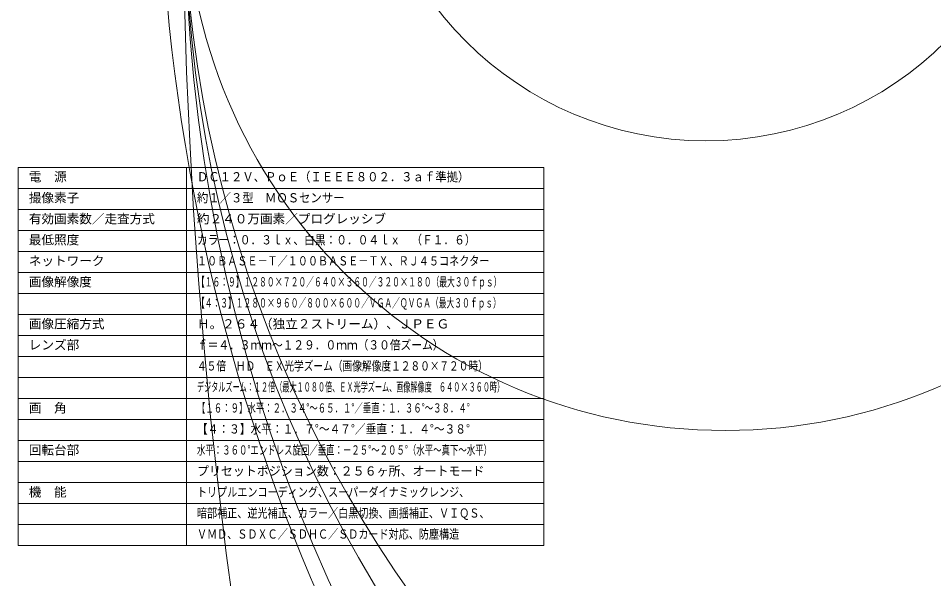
# Model space of a CAD drawing. Units: millimetres, scale not verified. Extents: x -135 to 2559, y -1245 to 1338.
# Drawn here: x -63 to 154.7, y -124.4 to 9 of the extents above; entities that cross this region are included whole.
import ezdxf
from ezdxf.enums import TextEntityAlignment as Align

# ---------------------------------------------------------------- set-up
doc = ezdxf.new("R2010")
doc.units = ezdxf.units.MM
doc.header["$LTSCALE"] = 0.125
doc.layers.add('0-1_WAKU', color=1, linetype='Continuous', lineweight=18)
doc.layers.add('0-4_GAIKEI', color=1, linetype='Continuous', lineweight=18)
doc.layers.add('0-2_MOJI1', color=7, linetype='Continuous')
doc.styles.add('ＭＳ ゴシック', font='')
doc.styles.get('ＭＳ ゴシック').set_extended_font_data('MS Gothic')

msp = doc.modelspace()

# ---------------------------------------------------------------- linework, layer by layer
at = {"layer": '0-1_WAKU', "color": 4}
for p, q in [((-63.035, -116.5), (-63.035, -26.5)), ((-63.035, -26.5), (61.965, -26.5)), ((-23.035, -116.5), (-23.035, -26.5)), ((61.965, -116.5), (61.965, -26.5)), ((-63.035, -116.5), (61.965, -116.5))]:
    msp.add_line(p, q, dxfattribs=at)
at = {"layer": '0-1_WAKU'}
for p, q in [((-63.035, -31.5), (61.965, -31.5)), ((-63.035, -36.5), (61.965, -36.5)), ((-63.035, -41.5), (61.965, -41.5)), ((-63.035, -46.5), (61.965, -46.5)), ((-63.035, -51.5), (61.965, -51.5)), ((-63.035, -56.5), (61.965, -56.5)), ((-63.035, -61.5), (61.965, -61.5)), ((61.965, -66.5), (-63.035, -66.5)), ((61.965, -71.5), (-63.035, -71.5)), ((61.965, -76.5), (-63.035, -76.5)), ((-63.035, -81.5), (61.965, -81.5)), ((-63.035, -86.5), (61.965, -86.5)), ((-63.035, -91.5), (61.965, -91.5)), ((-63.035, -96.5), (61.965, -96.5)), ((-63.035, -101.5), (61.965, -101.5)), ((-63.035, -106.5), (61.965, -106.5)), ((-63.035, -111.5), (61.965, -111.5))]:
    msp.add_line(p, q, dxfattribs=at)
at = {"layer": '0-4_GAIKEI'}
for centre, radius in [((1267.3956, 46.1811), 1291.3406), ((428.0318, 54.0038), 457.5012), ((361.2759, 33.6764), 384.5375), ((288.1117, 35.6856), 311.4875), ((271.3544, 42.5574), 295.1969), ((105.1904, 39.2787), 128.3908), ((100.5468, 60.452), 80.6518)]:
    msp.add_circle(centre, radius, dxfattribs=at)
at = {"layer": '0-4_GAIKEI', "color": 7}
msp.add_circle((271.3544, 42.5574), 295.1969, dxfattribs=at)

# ---------------------------------------------------------------- texts
at = {"layer": '0-2_MOJI1', "style": 'ＭＳ ゴシック'}
for s, p in [('電\u3000源', (-60.535, -30.5)), ('撮像素子', (-60.535, -35.5)), ('有効画素数／走査方式', (-60.535, -40.5)), ('約２４０万画素／プログレッシブ', (-20.535, -40.5)), ('最低照度', (-60.535, -45.5)), ('ネットワーク', (-60.535, -50.5)), ('画像解像度', (-60.535, -55.5)), ('画像圧縮方式', (-60.535, -65.5)), ('Ｈ。２６４（独立２ストリーム）、ＪＰＥＧ', (-20.535, -65.5)), ('レンズ部', (-60.535, -70.5)), ('画\u3000角', (-60.535, -85.5)), ('回転台部', (-60.535, -95.5)), ('機\u3000能', (-60.535, -105.5))]:
    msp.add_text(s, height=2.199, dxfattribs=at).set_placement(p, align=Align.BOTTOM_LEFT)
for s, width, p in [('ＤＣ１２Ｖ、ＰｏＥ（ＩＥＥＥ８０２．３ａｆ準拠）', 0.9, (-20.535, -30.5)), ('約１／３型\u3000ＭＯＳセンサー', 0.9, (-20.535, -35.5)), ('カラー：０．３ｌｘ、白黒：０．０４ｌｘ\u3000（Ｆ１．６）', 0.85, (-20.535, -45.5)), ('１０ＢＡＳＥ－Ｔ／１００ＢＡＳＥ－ＴＸ、ＲＪ４５コネクター', 0.8, (-20.535, -50.5)), ('【１６：９】１２８０×７２０／６４０×３６０／３２０×１８０（最大３０ｆｐｓ）', 0.6, (-20.535, -55.5)), ('【４：３】１２８０×９６０／８００×６００／ＶＧＡ／ＱＶＧＡ（最大３０ｆｐｓ）', 0.6, (-20.535, -60.5)), ('ｆ＝４．３ｍｍ～１２９．０ｍｍ（３０倍ズーム）', 0.85, (-20.535, -70.5)), ('４５倍\u3000ＨＤ\u3000ＥＸ光学ズーム（画像解像度１２８０×７２０時）', 0.75, (-20.535, -75.5)), ('デジタルズーム：１２倍（最大１０８０倍、ＥＸ光学ズーム、画像解像度\u3000６４０×３６０時）', 0.55, (-20.535, -80.5)), ('【１６：９】水平：２．３４°～６５．１°／垂直：１．３６°～３８．４°', 0.65, (-20.535, -85.5)), ('【４：３】水平：１．７°～４７°／垂直：１．４°～３８°', 0.85, (-20.535, -90.5)), ('水平：３６０°エンドレス旋回／垂直：－２５°～２０５°（水平～真下～水平）', 0.65, (-20.535, -95.5)), ('プリセットポジション数：２５６ヶ所、オートモード', 0.95, (-20.535, -100.5)), ('トリプルエンコーディング、スーパーダイナミックレンジ、', 0.8, (-20.535, -105.5)), ('暗部補正、逆光補正、カラー／白黒切換、画揺補正、ＶＩＱＳ、', 0.8, (-20.535, -110.5)), ('ＶＭＤ、ＳＤＸＣ／ＳＤＨＣ／ＳＤカード対応、防塵構造', 0.8, (-20.535, -115.5))]:
    msp.add_text(s, height=2.199, dxfattribs=dict(at, width=width)).set_placement(p, align=Align.BOTTOM_LEFT)

doc.saveas('drawing.dxf')
